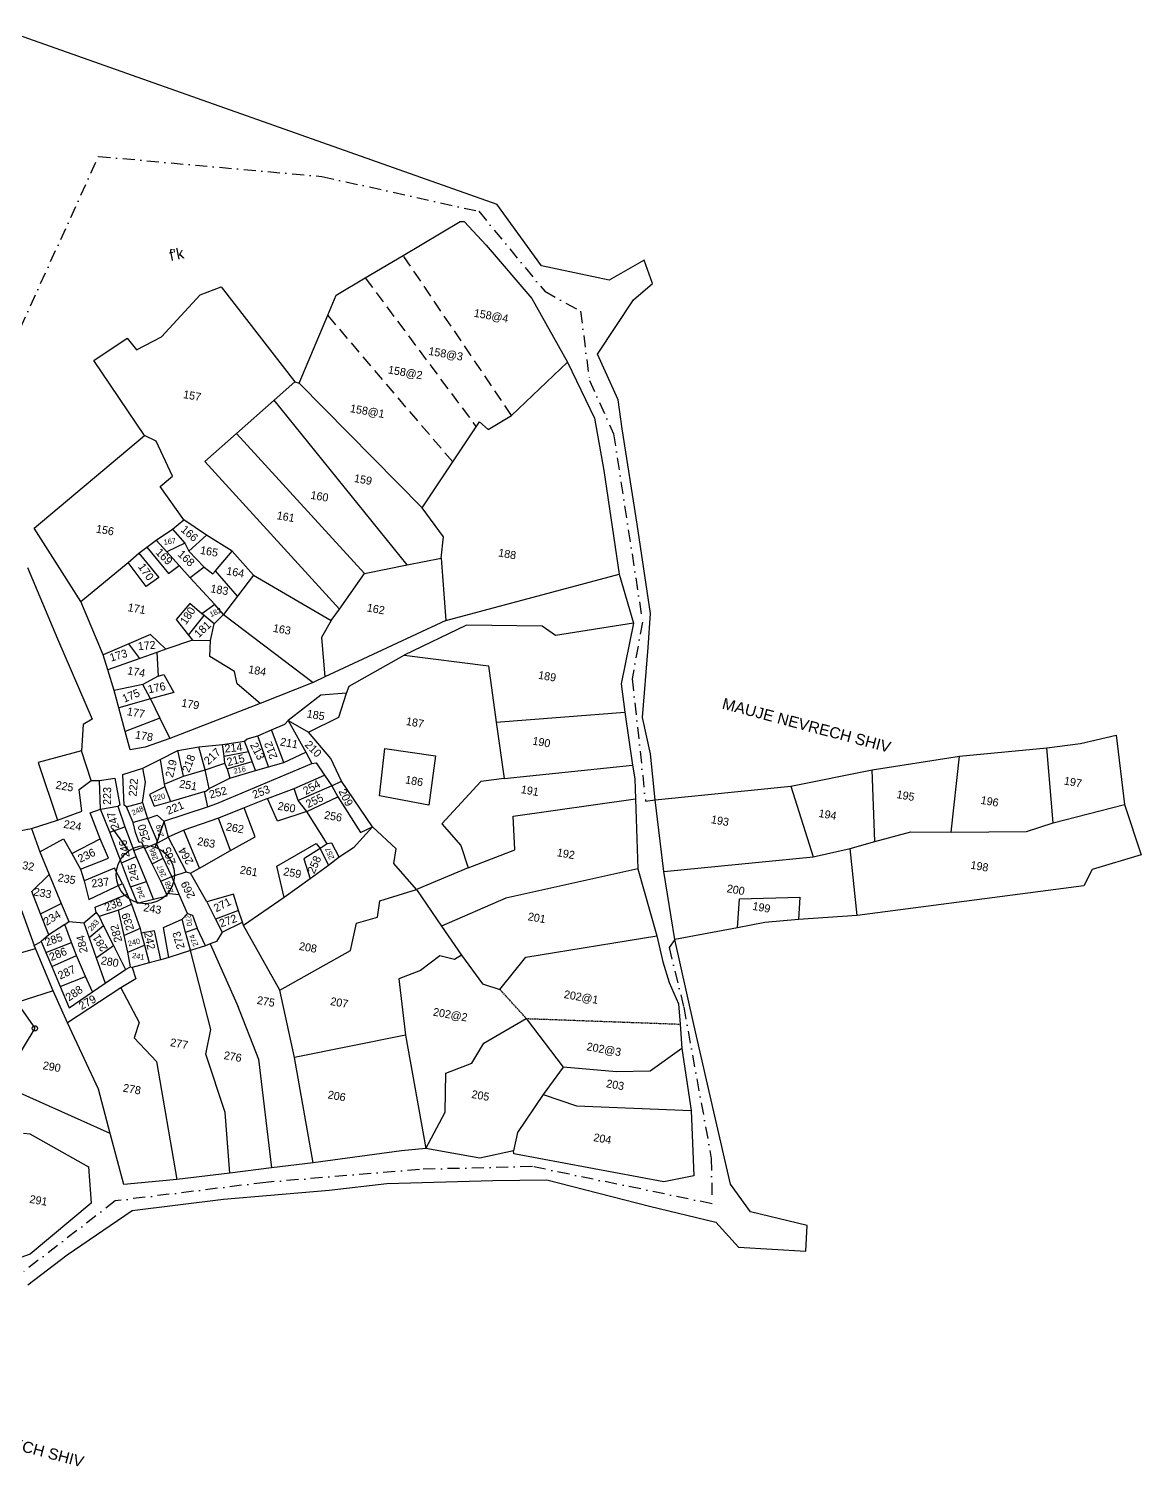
# Model space of a CAD drawing. Header units: metres. Extents: x 317209 to 318101, y 1892355 to 1893083.
# Drawn here: x 317638 to 318101, y 1892484 to 1893083 of the extents above; entities that cross this region are included whole.
import ezdxf

# ---------------------------------------------------------------- set-up
doc = ezdxf.new("R2010")
doc.units = ezdxf.units.M
doc.header["$MEASUREMENT"] = 0
doc.linetypes.add('DASHDOT', pattern=[1, 0.5, -0.25, 0, -0.25])
doc.linetypes.add('DASHED', pattern=[0.75, 0.5, -0.25])
for name, color, linetype in [('OFF', 1, 'Continuous'), ('POLY_PARCEL', 6, 'Continuous'), ('POLY_SUBPARCEL', 6, 'DASHED'), ('POLY_WATER', 4, 'Continuous'), ('TEXT_MAPOUT', 7, 'Continuous'), ('TEXT_PARCEL', 7, 'Continuous'), ('V_BOUND_LINE', 7, 'Continuous'), ('V_BOUND_STREAM_LINE', 7, 'DASHDOT')]:
    doc.layers.add(name, color=color, linetype=linetype)
doc.styles.get("Standard").update_dxf_attribs({"font": 'arial.ttf'})
doc.styles.add('TEXT_MAP', font='KRDEV050.TTF')

msp = doc.modelspace()

# ---------------------------------------------------------------- linework, layer by layer
for points in [[(317673.52, 1892749.47), (317679.96, 1892740.41)], [(317694.71, 1892752.45), (317691.02, 1892741.97)]]:
    msp.add_lwpolyline(points)
for centre, radius in [((317686.99, 1892730.51), 12.14), ((317641.02, 1892666.58), 1.1)]:
    msp.add_circle(centre, radius)
at = {"layer": 'OFF'}
for p, q in [((317626.98, 1893082.56), (317833.21, 1893009.55)), ((317711.41, 1892765.11), (317712.87, 1892758.81)), ((317697.94, 1892729.71), (317703.92, 1892731.76)), ((317961.63, 1892573.84), (317962.3, 1892584.54))]:
    msp.add_line(p, q, dxfattribs=at)
at = {"layer": 'POLY_PARCEL'}
for p, q in [((317839.34, 1892921.58), (317862.6, 1892943.78)), ((317749.2, 1892935.68), (317740.57, 1892928.04)), ((317802.08, 1892883.23), (317750.93, 1892935.01)), ((317740.57, 1892928.04), (317724.85, 1892914.13)), ((317795.94, 1892859.51), (317740.57, 1892928.04)), ((317814.83, 1892902.28), (317824.61, 1892916.9)), ((317824.61, 1892916.9), (317825.95, 1892918.91)), ((317825.95, 1892918.91), (317829.53, 1892915.76)), ((317829.53, 1892915.76), (317839.34, 1892921.58)), ((317691.5, 1892910.98), (317686.61, 1892913.33)), ((317698.25, 1892896.36), (317691.5, 1892910.98)), ((317724.85, 1892914.13), (317711.68, 1892902.46)), ((317778.14, 1892855.89), (317724.85, 1892914.13)), ((317711.68, 1892902.46), (317767.68, 1892841.06)), ((317802.08, 1892883.23), (317814.83, 1892902.28)), ((317693.16, 1892892.03), (317698.25, 1892896.36)), ((317703, 1892878.15), (317693.16, 1892892.03)), ((317810.93, 1892871.08), (317802.08, 1892883.23)), ((317698.25, 1892874.25), (317703, 1892878.15)), ((317712.44, 1892871.75), (317703, 1892878.15)), ((317687.64, 1892866.81), (317691.55, 1892869.7)), ((317691.55, 1892869.7), (317698.25, 1892874.25)), ((317695.88, 1892864.87), (317691.55, 1892869.7)), ((317698.25, 1892874.25), (317703.42, 1892868.42)), ((317705.05, 1892865.18), (317712.44, 1892871.75)), ((317723.03, 1892865.1), (317712.44, 1892871.75)), ((317810.07, 1892862.27), (317810.93, 1892871.08)), ((317679.84, 1892860.46), (317684.33, 1892864.37)), ((317684.33, 1892864.37), (317687.64, 1892866.81)), ((317684.33, 1892864.37), (317692.61, 1892854.2)), ((317687.64, 1892866.81), (317696.64, 1892855.82)), ((317703.42, 1892868.42), (317695.88, 1892864.87)), ((317701.02, 1892859.14), (317695.88, 1892864.87)), ((317703.42, 1892868.42), (317705.05, 1892865.18)), ((317705.05, 1892865.18), (317711.45, 1892858.43)), ((317716.17, 1892856.98), (317723.03, 1892865.1)), ((317723.03, 1892865.1), (317731.91, 1892855.19)), ((317660.1, 1892844.18), (317679.84, 1892860.46)), ((317687.34, 1892850.49), (317679.84, 1892860.46)), ((317696.64, 1892855.82), (317701.02, 1892859.14)), ((317705.69, 1892854.04), (317701.02, 1892859.14)), ((317711.45, 1892858.43), (317705.69, 1892854.04)), ((317711.45, 1892858.43), (317715.06, 1892855.67)), ((317715.06, 1892855.67), (317716.17, 1892856.98)), ((317725.37, 1892846.43), (317716.17, 1892856.98)), ((317778.14, 1892855.89), (317795.94, 1892859.51)), ((317795.94, 1892859.51), (317810.07, 1892862.27)), ((317810.07, 1892862.27), (317812.02, 1892836.23)), ((317692.61, 1892854.2), (317687.34, 1892850.49)), ((317715.86, 1892842.92), (317705.69, 1892854.04)), ((317731.91, 1892855.19), (317725.37, 1892846.43)), ((317731.91, 1892855.19), (317764.24, 1892836.26)), ((317767.68, 1892841.06), (317778.14, 1892855.89)), ((317725.37, 1892846.43), (317719.47, 1892838.75)), ((317705.51, 1892843.33), (317699.85, 1892836.67)), ((317710.53, 1892839.1), (317705.51, 1892843.33)), ((317715.86, 1892842.92), (317710.53, 1892839.1)), ((317711.44, 1892838.34), (317710.53, 1892839.1)), ((317719.47, 1892838.75), (317715.86, 1892842.92)), ((317764.24, 1892836.26), (317767.68, 1892841.06)), ((317699.85, 1892836.67), (317704.92, 1892830.26)), ((317704.92, 1892830.26), (317711.44, 1892838.34)), ((317715.55, 1892834.87), (317711.44, 1892838.34)), ((317714.1, 1892827.93), (317715.55, 1892834.87)), ((317715.55, 1892834.87), (317719.47, 1892838.75)), ((317719.47, 1892838.75), (317756.8, 1892810.53)), ((317764.24, 1892836.26), (317760.18, 1892829.17)), ((317689.19, 1892830.51), (317680.13, 1892826.64)), ((317695.55, 1892824.39), (317689.19, 1892830.51)), ((317706.61, 1892828.11), (317695.55, 1892824.39)), ((317704.92, 1892830.26), (317706.61, 1892828.11)), ((317706.61, 1892828.11), (317714.1, 1892827.93)), ((317713.83, 1892821.3), (317714.1, 1892827.93)), ((317760.18, 1892829.17), (317761.65, 1892812.8)), ((317680.13, 1892826.64), (317669.42, 1892822.07)), ((317684.65, 1892820.52), (317680.13, 1892826.64)), ((317691.75, 1892822.98), (317684.65, 1892820.52)), ((317695.55, 1892824.39), (317691.75, 1892822.98)), ((317691.75, 1892822.98), (317692.34, 1892813.12)), ((317724.03, 1892815.02), (317713.83, 1892821.3)), ((317794.65, 1892821.87), (317829.66, 1892817.38)), ((317684.65, 1892820.52), (317671.35, 1892815.7)), ((317829.66, 1892817.38), (317832.93, 1892794)), ((317685.96, 1892809.7), (317673.97, 1892807.1)), ((317692.34, 1892813.12), (317685.96, 1892809.7)), ((317689.09, 1892803.76), (317685.96, 1892809.7)), ((317692.34, 1892813.12), (317694.73, 1892813.76)), ((317694.73, 1892813.76), (317698.89, 1892806.35)), ((317725.11, 1892809.97), (317724.03, 1892815.02)), ((317734.74, 1892801.77), (317725.11, 1892809.97)), ((317689.09, 1892803.76), (317675.91, 1892800)), ((317698.89, 1892806.35), (317689.09, 1892803.76)), ((317689.09, 1892803.76), (317693.06, 1892795.68)), ((317767.39, 1892796.03), (317770.68, 1892806.03)), ((317832.93, 1892794), (317886.46, 1892798.09)), ((317693.06, 1892795.68), (317678.62, 1892790.11)), ((317693.06, 1892795.68), (317697.23, 1892787.2)), ((317746.36, 1892794.63), (317754.89, 1892789.8)), ((317746.36, 1892794.63), (317753.71, 1892781.45)), ((317754.89, 1892789.8), (317767.39, 1892796.03)), ((317832.93, 1892794), (317836.2, 1892770.58)), ((317729.88, 1892781.75), (317728.27, 1892786.02)), ((317738.21, 1892775.42), (317733.71, 1892788.31)), ((317744.53, 1892777.26), (317739.52, 1892790.85)), ((317764.15, 1892778.87), (317754.89, 1892789.8)), ((317660.49, 1892782.03), (317642.46, 1892777.23)), ((317702.8, 1892771.45), (317700.46, 1892782.19)), ((317711.87, 1892774.17), (317709.18, 1892783.79)), ((317719.79, 1892779.83), (317719.1, 1892784.76)), ((317719.79, 1892779.83), (317729.88, 1892781.75)), ((317720.1, 1892776.97), (317719.79, 1892779.83)), ((317731.43, 1892777.63), (317729.88, 1892781.75)), ((317744.53, 1892777.26), (317753.71, 1892781.45)), ((317753.71, 1892781.45), (317756.29, 1892776.81)), ((317784.36, 1892763.37), (317786.57, 1892783.04)), ((317786.57, 1892783.04), (317807.71, 1892779.97)), ((317807.71, 1892779.97), (317804.93, 1892759.48)), ((318022.18, 1892748.18), (318025.56, 1892779.8)), ((318064.54, 1892752.12), (318061.95, 1892783.37)), ((317642.46, 1892777.23), (317650.4, 1892753.23)), ((317687.11, 1892768.99), (317685.99, 1892774.84)), ((317693.11, 1892778.41), (317694.76, 1892768.21)), ((317702.8, 1892771.45), (317711.87, 1892774.17)), ((317711.87, 1892774.17), (317720.1, 1892776.97)), ((317713.59, 1892766.35), (317711.87, 1892774.17)), ((317716.77, 1892760.1), (317756.29, 1892776.81)), ((317721, 1892774.51), (317720.1, 1892776.97)), ((317721, 1892774.51), (317731.43, 1892777.63)), ((317721, 1892774.51), (317722.06, 1892770.75)), ((317722.06, 1892770.75), (317732.84, 1892773.87)), ((317732.84, 1892773.87), (317731.43, 1892777.63)), ((317732.84, 1892773.87), (317738.21, 1892775.42)), ((317738.21, 1892775.42), (317744.53, 1892777.26)), ((317756.29, 1892776.81), (317758.05, 1892777.1)), ((317758.05, 1892777.1), (317761.54, 1892771.87)), ((317768.5, 1892769.37), (317764.15, 1892778.87)), ((317836.2, 1892770.58), (317889.59, 1892776.09)), ((317990.32, 1892744.27), (317989.21, 1892774.12)), ((317659.51, 1892765.96), (317664.46, 1892769.72)), ((317668.33, 1892757.79), (317667.94, 1892769.73)), ((317685.85, 1892760.57), (317687.11, 1892768.99)), ((317694.76, 1892768.21), (317702.8, 1892771.45)), ((317694.76, 1892768.21), (317695.05, 1892767.1)), ((317713.59, 1892766.35), (317722.06, 1892770.75)), ((317748.9, 1892766.37), (317761.54, 1892771.87)), ((317764.5, 1892767.44), (317750.59, 1892761.45)), ((317761.54, 1892771.87), (317764.5, 1892767.44)), ((317764.5, 1892767.44), (317768.5, 1892769.37)), ((317764.5, 1892767.44), (317767.1, 1892762.85)), ((317781.5, 1892750.4), (317768.5, 1892769.37)), ((317826.45, 1892769.31), (317810.36, 1892751.67)), ((317836.2, 1892770.58), (317826.45, 1892769.31)), ((317955.5, 1892767.42), (317964.72, 1892737.92)), ((317660.51, 1892756.91), (317659.51, 1892765.96)), ((317695.05, 1892767.1), (317688.72, 1892763.93)), ((317688.72, 1892763.93), (317690.59, 1892759.05)), ((317695.05, 1892767.1), (317697.46, 1892761.02)), ((317697.46, 1892761.02), (317711.41, 1892765.11)), ((317711.41, 1892765.11), (317712.12, 1892765.32)), ((317712.12, 1892765.32), (317713.59, 1892766.35)), ((317737.75, 1892762.2), (317728.12, 1892758.37)), ((317737.75, 1892762.2), (317748.9, 1892766.37)), ((317741.94, 1892752.83), (317737.75, 1892762.2)), ((317750.59, 1892761.45), (317748.9, 1892766.37)), ((317754.15, 1892756.81), (317750.59, 1892761.45)), ((317754.15, 1892756.81), (317767.1, 1892762.85)), ((317767.1, 1892762.85), (317776.41, 1892748.06)), ((317804.93, 1892759.48), (317784.36, 1892763.37)), ((317840.03, 1892754.82), (317890.86, 1892762.05)), ((317650.4, 1892753.23), (317660.51, 1892756.91)), ((317664.01, 1892756.32), (317668.33, 1892757.79)), ((317668.14, 1892745.43), (317664.01, 1892756.32)), ((317668.33, 1892757.79), (317675.59, 1892759.04)), ((317672.19, 1892748.22), (317668.33, 1892757.79)), ((317679.17, 1892758.78), (317685.85, 1892760.57)), ((317685.85, 1892760.57), (317687.9, 1892753.92)), ((317687.9, 1892753.92), (317691.96, 1892755.28)), ((317690.59, 1892759.05), (317697.46, 1892761.02)), ((317691.96, 1892755.28), (317694.67, 1892752.78)), ((317694.67, 1892752.78), (317712.87, 1892758.81)), ((317712.87, 1892758.81), (317716.77, 1892760.1)), ((317728.12, 1892758.37), (317717.42, 1892754)), ((317732.63, 1892746.32), (317728.12, 1892758.37)), ((317754.15, 1892756.81), (317741.94, 1892752.83)), ((317762.55, 1892743.34), (317754.15, 1892756.81)), ((318064.54, 1892752.12), (318094.27, 1892759.69)), ((317624.14, 1892746.89), (317639.66, 1892749.7)), ((317639.66, 1892749.7), (317650.4, 1892753.23)), ((317639.66, 1892749.7), (317643.1, 1892739.98)), ((317672.19, 1892748.22), (317678.5, 1892750.48)), ((317687.9, 1892753.92), (317681.88, 1892752.27)), ((317687.9, 1892753.92), (317692.21, 1892743.83)), ((317694.67, 1892752.78), (317696.48, 1892746.09)), ((317717.42, 1892754), (317703.02, 1892749.01)), ((317722.37, 1892740.54), (317717.42, 1892754)), ((317781.5, 1892750.4), (317773.59, 1892741.75)), ((317776.41, 1892748.06), (317781.5, 1892750.4)), ((317791.29, 1892741.31), (317781.5, 1892750.4)), ((317810.36, 1892751.67), (317818.16, 1892742.66)), ((317840.69, 1892740.9), (317840.03, 1892754.82)), ((318053.51, 1892748.52), (318064.54, 1892752.12)), ((317624.14, 1892746.89), (317640.78, 1892701.05)), ((317643.1, 1892739.98), (317652.99, 1892745.4)), ((317652.99, 1892745.4), (317656.45, 1892739.29)), ((317656.45, 1892739.29), (317668.14, 1892745.43)), ((317671.65, 1892737.45), (317668.14, 1892745.43)), ((317677.02, 1892735.48), (317672.19, 1892748.22)), ((317691.66, 1892743.55), (317686.72, 1892741.35)), ((317691.66, 1892743.55), (317692.21, 1892743.83)), ((317694.43, 1892737.45), (317691.66, 1892743.55)), ((317692.21, 1892743.83), (317696.48, 1892746.09)), ((317703.02, 1892749.01), (317696.48, 1892746.09)), ((317696.48, 1892746.09), (317703.92, 1892731.76)), ((317709.53, 1892733.3), (317703.02, 1892749.01)), ((317722.37, 1892740.54), (317732.63, 1892746.32)), ((317741.61, 1892734.12), (317758, 1892743.44)), ((317758, 1892743.44), (317759.74, 1892741.37)), ((317762.55, 1892743.34), (317759.74, 1892741.37)), ((317764.49, 1892743.66), (317762.55, 1892743.34)), ((317767.54, 1892737.83), (317764.49, 1892743.66)), ((317980.17, 1892741.43), (317990.32, 1892744.27)), ((317990.32, 1892744.27), (318005.41, 1892748.29)), ((318005.41, 1892748.29), (318022.18, 1892748.18)), ((318022.18, 1892748.18), (318053.51, 1892748.52)), ((317643.1, 1892739.98), (317646.98, 1892730.66)), ((317656.45, 1892739.29), (317660.05, 1892732.87)), ((317660.05, 1892732.87), (317671.65, 1892737.45)), ((317677.02, 1892735.48), (317683.16, 1892738.11)), ((317683.16, 1892738.11), (317682.18, 1892740.52)), ((317687.42, 1892727.71), (317683.16, 1892738.11)), ((317686.72, 1892741.35), (317686.37, 1892742.13)), ((317689.83, 1892735.09), (317686.72, 1892741.35)), ((317689.83, 1892735.09), (317694.43, 1892737.45)), ((317697.94, 1892729.71), (317694.43, 1892737.45)), ((317709.53, 1892733.3), (317722.37, 1892740.54)), ((317759.74, 1892741.37), (317752.85, 1892737.13)), ((317759.74, 1892741.37), (317763.22, 1892734.33)), ((317767.54, 1892737.83), (317763.22, 1892734.33)), ((317773.59, 1892741.75), (317767.54, 1892737.83)), ((317790.3, 1892735.14), (317791.29, 1892741.31)), ((317818.16, 1892742.66), (317821.3, 1892733.35)), ((317821.3, 1892733.35), (317840.69, 1892740.9)), ((317902.57, 1892731.89), (317964.72, 1892737.92)), ((317964.72, 1892737.92), (317980.17, 1892741.43)), ((317983, 1892713.53), (317980.17, 1892741.43)), ((317660.05, 1892732.87), (317661.52, 1892727.92)), ((317674.14, 1892733.25), (317661.52, 1892727.92)), ((317677.53, 1892726.87), (317674.14, 1892733.25)), ((317680.8, 1892725.51), (317677.02, 1892735.48)), ((317693.47, 1892727.78), (317689.83, 1892735.09)), ((317703.92, 1892731.76), (317705.7, 1892731.14)), ((317705.7, 1892731.14), (317709.53, 1892733.3)), ((317744.7, 1892721.01), (317741.61, 1892734.12)), ((317752.85, 1892737.13), (317755.57, 1892728.83)), ((317763.22, 1892734.33), (317755.57, 1892728.83)), ((317799.7, 1892724.41), (317790.3, 1892735.14)), ((317821.3, 1892733.35), (317799.7, 1892724.41)), ((317891.86, 1892733.02), (317836.87, 1892720.81)), ((317639.81, 1892723.46), (317646.98, 1892730.66)), ((317646.98, 1892730.66), (317652.03, 1892718.55)), ((317661.52, 1892727.92), (317663.44, 1892720.2)), ((317663.44, 1892720.2), (317677.53, 1892726.87)), ((317677.53, 1892726.87), (317679.43, 1892722.35)), ((317680.8, 1892725.51), (317687.42, 1892727.71)), ((317680.8, 1892725.51), (317683.6, 1892718.64)), ((317690.43, 1892720.39), (317687.42, 1892727.71)), ((317693.47, 1892727.78), (317697.94, 1892729.71)), ((317695.62, 1892722.8), (317693.47, 1892727.78)), ((317701.11, 1892722.25), (317697.94, 1892729.71)), ((317712.52, 1892719.29), (317705.7, 1892731.14)), ((317755.57, 1892728.83), (317744.7, 1892721.01)), ((317643.4, 1892714.2), (317639.81, 1892723.46)), ((317666.18, 1892716.96), (317679.43, 1892722.35)), ((317679.43, 1892722.35), (317681.26, 1892718.21)), ((317683.6, 1892718.64), (317690.43, 1892720.39)), ((317690.43, 1892720.39), (317696.09, 1892721.71)), ((317695.62, 1892722.8), (317701.11, 1892722.25)), ((317696.09, 1892721.71), (317695.62, 1892722.8)), ((317704.47, 1892714.33), (317701.11, 1892722.25)), ((317723.61, 1892722.48), (317712.52, 1892719.29)), ((317725.78, 1892715.66), (317723.61, 1892722.48)), ((317744.7, 1892721.01), (317727.78, 1892709.35)), ((317783.52, 1892712.9), (317784.44, 1892719.66)), ((317784.44, 1892719.66), (317799.7, 1892724.41)), ((317799.7, 1892724.41), (317810.21, 1892709.1)), ((317836.87, 1892720.81), (317810.21, 1892709.1)), ((317933.32, 1892708.41), (317934.12, 1892720.49)), ((317934.12, 1892720.49), (317959.26, 1892721.22)), ((317959.26, 1892721.22), (317958.68, 1892711.86)), ((317643.4, 1892714.2), (317652.03, 1892718.55)), ((317646.79, 1892705.44), (317643.4, 1892714.2)), ((317652.03, 1892718.55), (317655.17, 1892711.01)), ((317661.45, 1892710.47), (317666.59, 1892714.73)), ((317666.59, 1892714.73), (317666.18, 1892716.96)), ((317666.59, 1892714.73), (317667.72, 1892713.11)), ((317675.82, 1892715.77), (317667.72, 1892713.11)), ((317675.82, 1892715.77), (317681.26, 1892718.21)), ((317678.18, 1892705.23), (317675.82, 1892715.77)), ((317681.26, 1892718.21), (317684.76, 1892708.1)), ((317702.26, 1892711.98), (317704.47, 1892714.33)), ((317704.47, 1892714.33), (317706.63, 1892713.72)), ((317706.63, 1892713.72), (317708.57, 1892708.31)), ((317712.52, 1892719.29), (317716.15, 1892712.02)), ((317725.78, 1892715.66), (317716.15, 1892712.02)), ((317727.35, 1892710.71), (317725.78, 1892715.66)), ((317653.53, 1892709.77), (317646.79, 1892705.44)), ((317653.53, 1892709.77), (317655.17, 1892711.01)), ((317656.3, 1892702.29), (317653.53, 1892709.77)), ((317655.17, 1892711.01), (317661.45, 1892710.47)), ((317661.45, 1892710.47), (317663.65, 1892704.23)), ((317669.61, 1892709.3), (317663.65, 1892704.23)), ((317667.72, 1892713.11), (317669.61, 1892709.3)), ((317669.61, 1892709.3), (317673.69, 1892701.1)), ((317684.76, 1892708.1), (317678.18, 1892705.23)), ((317684.76, 1892708.1), (317685.26, 1892706.22)), ((317694.51, 1892708.53), (317702.26, 1892711.98)), ((317696.7, 1892696.08), (317694.51, 1892708.53)), ((317703.69, 1892706.65), (317702.26, 1892711.98)), ((317703.69, 1892706.65), (317708.57, 1892708.31)), ((317712.06, 1892700.91), (317708.57, 1892708.31)), ((317716.15, 1892712.02), (317718.93, 1892706.65)), ((317718.93, 1892706.65), (317727.35, 1892710.71)), ((317727.78, 1892709.35), (317727.35, 1892710.71)), ((317742.92, 1892682.51), (317727.78, 1892709.35)), ((317772.26, 1892698.92), (317774.83, 1892710.28)), ((317774.83, 1892710.28), (317783.52, 1892712.9)), ((317810.21, 1892709.1), (317818.51, 1892697.01)), ((317640.78, 1892701.05), (317643.68, 1892702.7)), ((317646.79, 1892705.44), (317643.68, 1892702.7)), ((317643.68, 1892702.7), (317645.63, 1892698.1)), ((317645.63, 1892698.1), (317656.3, 1892702.29)), ((317658.3, 1892696.87), (317656.3, 1892702.29)), ((317663.65, 1892704.23), (317666.58, 1892695.95)), ((317679.73, 1892698.3), (317678.18, 1892705.23)), ((317690.79, 1892707.09), (317685.26, 1892706.22)), ((317685.26, 1892706.22), (317686.6, 1892701.2)), ((317693.45, 1892695.14), (317690.79, 1892707.09)), ((317705.72, 1892699.07), (317703.69, 1892706.65)), ((317713.95, 1892701.69), (317712.06, 1892700.91)), ((317716.54, 1892702.76), (317713.95, 1892701.69)), ((317713.95, 1892701.69), (317725.04, 1892676.74)), ((317718.93, 1892706.65), (317716.54, 1892702.76)), ((317845.27, 1892696.24), (317899.69, 1892705.01)), ((317629.3, 1892696.27), (317641.31, 1892699.77)), ((317641.31, 1892699.77), (317640.78, 1892701.05)), ((317648.65, 1892682.21), (317641.31, 1892699.77)), ((317645.63, 1892698.1), (317648.06, 1892692.34)), ((317648.06, 1892692.34), (317658.3, 1892696.87)), ((317662.11, 1892688.18), (317658.3, 1892696.87)), ((317666.58, 1892695.95), (317673.69, 1892701.1)), ((317666.58, 1892695.95), (317670.32, 1892685.35)), ((317673.69, 1892701.1), (317678.7, 1892691.03)), ((317679.73, 1892698.3), (317686.6, 1892701.2)), ((317680.81, 1892692.12), (317679.73, 1892698.3)), ((317686.6, 1892701.2), (317688.56, 1892693.83)), ((317696.7, 1892696.08), (317693.45, 1892695.14)), ((317705.75, 1892698.92), (317696.7, 1892696.08)), ((317705.75, 1892698.92), (317705.72, 1892699.07)), ((317712.06, 1892700.91), (317705.75, 1892698.92)), ((317714.23, 1892666.08), (317705.75, 1892698.92)), ((317742.92, 1892682.51), (317772.26, 1892698.92)), ((317809.47, 1892696.68), (317801.46, 1892690.62)), ((317815.5, 1892695.25), (317809.47, 1892696.68)), ((317818.51, 1892697.01), (317815.5, 1892695.25)), ((317818.51, 1892697.01), (317827.2, 1892685.04)), ((317834.47, 1892682.73), (317845.27, 1892696.24)), ((317648.06, 1892692.34), (317651.58, 1892684.01)), ((317670.32, 1892685.35), (317678.7, 1892691.03)), ((317678.7, 1892691.03), (317680.81, 1892692.12)), ((317680.81, 1892692.12), (317681.56, 1892691.95)), ((317688.56, 1892693.83), (317681.56, 1892691.95)), ((317681.56, 1892691.95), (317683.05, 1892687.2)), ((317693.45, 1892695.14), (317688.56, 1892693.83)), ((317801.46, 1892690.62), (317792.44, 1892687.14)), ((317651.58, 1892684.01), (317662.11, 1892688.18)), ((317651.58, 1892684.01), (317655.31, 1892675.17)), ((317664.94, 1892681.7), (317662.11, 1892688.18)), ((317664.94, 1892681.7), (317670.32, 1892685.35)), ((317683.05, 1892687.2), (317676.74, 1892683.37)), ((317792.44, 1892687.14), (317795.15, 1892663.67)), ((317827.2, 1892685.04), (317834.47, 1892682.73)), ((317648.65, 1892682.21), (317633.5, 1892677.33)), ((317654.64, 1892668.81), (317648.65, 1892682.21)), ((317676.74, 1892683.37), (317654.64, 1892668.81)), ((317655.31, 1892675.17), (317664.94, 1892681.7)), ((317676.74, 1892683.37), (317684.35, 1892669.06)), ((317749.05, 1892654.46), (317742.92, 1892682.51)), ((317633.5, 1892677.33), (317641.02, 1892666.58)), ((317725.04, 1892676.74), (317734.04, 1892653.71)), ((317641.02, 1892666.58), (317626.87, 1892643.25)), ((317667.51, 1892641.3), (317654.64, 1892668.81)), ((317684.35, 1892669.06), (317682.38, 1892662.67)), ((317712.14, 1892655.83), (317714.23, 1892666.08)), ((317827.81, 1892660.38), (317845.43, 1892670.65)), ((317845.43, 1892670.65), (317860.74, 1892650.43)), ((317682.38, 1892662.67), (317691.64, 1892652.81)), ((317795.15, 1892663.67), (317749.05, 1892654.46)), ((317795.15, 1892663.67), (317803.7, 1892616.52)), ((317822.75, 1892652.14), (317827.81, 1892660.38)), ((317720.14, 1892631.61), (317712.14, 1892655.83)), ((317734.04, 1892653.71), (317739.44, 1892608.51)), ((317756.84, 1892610.66), (317749.05, 1892654.46)), ((317910.17, 1892658.25), (317896.91, 1892648.7)), ((317691.64, 1892652.81), (317700.12, 1892603.67)), ((317811.74, 1892631.74), (317811.92, 1892647.87)), ((317811.92, 1892647.87), (317822.75, 1892652.14)), ((317860.74, 1892650.43), (317852.5, 1892639.02)), ((317882.92, 1892648.5), (317860.74, 1892650.43)), ((317896.91, 1892648.7), (317882.92, 1892648.5)), ((317672.4, 1892622.79), (317667.51, 1892641.3)), ((317852.5, 1892639.02), (317841.75, 1892623.2)), ((317852.5, 1892639.02), (317866.28, 1892634.37)), ((317722.06, 1892606.37), (317720.14, 1892631.61)), ((317803.7, 1892616.52), (317811.74, 1892631.74)), ((317866.28, 1892634.37), (317914.06, 1892632.44)), ((317841.75, 1892623.2), (317840.09, 1892615.59))]:
    msp.add_line(p, q, dxfattribs=at)
at = {"layer": 'POLY_SUBPARCEL', "ltscale": 10}
for p, q in [((317839.34, 1892921.58), (317794.23, 1892988.24)), ((317778.44, 1892978.87), (317824.61, 1892916.9)), ((317814.83, 1892902.28), (317762.85, 1892963.38))]:
    msp.add_line(p, q, dxfattribs=at)
at = {"layer": 'POLY_SUBPARCEL'}
for q in [(317834.47, 1892682.73), (317909.39, 1892668.33)]:
    msp.add_line((317845.43, 1892670.65), q, dxfattribs=at)
at = {"layer": 'POLY_WATER'}
for p, q in [((317851.73, 1892983.87), (317833.21, 1893009.55)), ((317794.23, 1892988.24), (317817.91, 1893002.3)), ((317817.91, 1893002.3), (317819.61, 1893002.33)), ((317819.61, 1893002.33), (317828.72, 1892992.51)), ((317828.72, 1892992.51), (317847.74, 1892970.34)), ((317778.44, 1892978.87), (317794.23, 1892988.24)), ((317879.83, 1892977.98), (317851.73, 1892983.87)), ((317894.5, 1892986.29), (317879.83, 1892977.98)), ((317897.93, 1892976.51), (317894.5, 1892986.29)), ((317766.34, 1892971.69), (317778.44, 1892978.87)), ((317693.68, 1892954.36), (317709.76, 1892971.77)), ((317709.76, 1892971.77), (317718.57, 1892975.11)), ((317718.57, 1892975.11), (317749.2, 1892935.68)), ((317762.85, 1892963.38), (317766.34, 1892971.69)), ((317890.01, 1892969.74), (317897.93, 1892976.51)), ((317847.74, 1892970.34), (317862.6, 1892943.78)), ((317875.04, 1892947.11), (317890.01, 1892969.74)), ((317750.93, 1892935.01), (317762.85, 1892963.38)), ((317665.61, 1892944.5), (317679.43, 1892953.83)), ((317679.43, 1892953.83), (317683.36, 1892949)), ((317683.36, 1892949), (317693.68, 1892954.36)), ((317883.69, 1892928.1), (317875.04, 1892947.11)), ((317686.61, 1892913.33), (317665.61, 1892944.5)), ((317862.6, 1892943.78), (317873.85, 1892920.55)), ((317749.2, 1892935.68), (317750.93, 1892935.01)), ((317885.32, 1892916.13), (317883.69, 1892928.1)), ((317873.85, 1892920.55), (317877.7, 1892898.75)), ((317640.69, 1892874.71), (317686.61, 1892913.33)), ((317891.48, 1892876.38), (317885.32, 1892916.13)), ((317877.7, 1892898.75), (317884.11, 1892855.64)), ((317897.04, 1892839.16), (317891.48, 1892876.38)), ((317660.1, 1892844.18), (317640.69, 1892874.71)), ((317637.93, 1892858.33), (317650.41, 1892828.64)), ((317812.02, 1892836.23), (317884.11, 1892855.64)), ((317884.11, 1892855.64), (317889.95, 1892835.12)), ((317669.42, 1892822.07), (317660.1, 1892844.18)), ((317896.1, 1892825.09), (317897.04, 1892839.16)), ((317812.02, 1892836.23), (317777.48, 1892820.23)), ((317820.56, 1892834.31), (317794.65, 1892821.87)), ((317852.05, 1892833.88), (317820.56, 1892834.31)), ((317857.63, 1892830.07), (317852.05, 1892833.88)), ((317889.95, 1892835.12), (317857.63, 1892830.07)), ((317889.95, 1892835.12), (317884.86, 1892809.96)), ((317650.41, 1892828.64), (317664.89, 1892795.21)), ((317671.35, 1892815.7), (317669.42, 1892822.07)), ((317771.7, 1892808.97), (317794.65, 1892821.87)), ((317893.77, 1892795.93), (317896.1, 1892825.09)), ((317673.97, 1892807.1), (317671.35, 1892815.7)), ((317777.48, 1892820.23), (317761.65, 1892812.8)), ((317756.8, 1892810.53), (317734.74, 1892801.77)), ((317761.65, 1892812.8), (317756.8, 1892810.53)), ((317884.86, 1892809.96), (317886.46, 1892798.09)), ((317675.91, 1892800), (317673.97, 1892807.1)), ((317759.94, 1892805.21), (317746.36, 1892794.63)), ((317770.68, 1892806.03), (317759.94, 1892805.21)), ((317770.68, 1892806.03), (317771.7, 1892808.97)), ((317678.62, 1892790.11), (317675.91, 1892800)), ((317734.74, 1892801.77), (317697.23, 1892787.2)), ((317886.46, 1892798.09), (317889.59, 1892776.09)), ((317661.11, 1892793.06), (317660.49, 1892782.03)), ((317664.89, 1892795.21), (317661.11, 1892793.06)), ((317739.52, 1892790.85), (317744.93, 1892793.22)), ((317744.93, 1892793.22), (317746.36, 1892794.63)), ((317897.08, 1892780.87), (317893.77, 1892795.93)), ((317680.63, 1892782.49), (317678.62, 1892790.11)), ((317697.23, 1892787.2), (317686.93, 1892783.56)), ((317719.1, 1892784.76), (317728.27, 1892786.02)), ((317728.27, 1892786.02), (317729.33, 1892787)), ((317729.33, 1892787), (317733.71, 1892788.31)), ((317733.71, 1892788.31), (317739.52, 1892790.85)), ((317664.46, 1892769.72), (317660.49, 1892782.03)), ((317686.93, 1892783.56), (317680.63, 1892782.49)), ((317693.11, 1892778.41), (317700.46, 1892782.19)), ((317700.46, 1892782.19), (317709.18, 1892783.79)), ((317709.18, 1892783.79), (317719.1, 1892784.76)), ((317899.08, 1892761.71), (317897.08, 1892780.87)), ((317677.66, 1892772.27), (317685.99, 1892774.84)), ((317685.99, 1892774.84), (317693.11, 1892778.41)), ((317889.59, 1892776.09), (317890.52, 1892770.37)), ((317664.46, 1892769.72), (317667.94, 1892769.73)), ((317667.94, 1892769.73), (317674.26, 1892770.74)), ((317674.26, 1892770.74), (317676.41, 1892759.45)), ((317678.16, 1892759.39), (317677.66, 1892772.27)), ((317890.52, 1892770.37), (317890.86, 1892762.05)), ((317890.86, 1892762.05), (317891.86, 1892733.02)), ((317902.57, 1892731.89), (317899.08, 1892761.71)), ((317676.41, 1892759.45), (317675.59, 1892759.04)), ((317675.59, 1892759.04), (317678.5, 1892750.48)), ((317679.17, 1892758.78), (317678.16, 1892759.39)), ((317681.88, 1892752.27), (317679.17, 1892758.78)), ((317678.5, 1892750.48), (317682.18, 1892740.52)), ((317682.9, 1892748.05), (317681.88, 1892752.27)), ((317684.38, 1892743.87), (317682.9, 1892748.05)), ((317685.54, 1892744), (317684.38, 1892743.87)), ((317686.37, 1892742.13), (317685.54, 1892744)), ((317682.18, 1892740.52), (317686.37, 1892742.13)), ((317891.86, 1892733.02), (317899.69, 1892705.01)), ((317907.15, 1892703.6), (317902.57, 1892731.89)), ((317899.69, 1892705.01), (317902.19, 1892694.31)), ((317915.14, 1892668.23), (317907.15, 1892703.6)), ((317902.19, 1892694.31), (317904.86, 1892685.63)), ((317904.86, 1892685.63), (317908.74, 1892676.74)), ((317908.74, 1892676.74), (317909.39, 1892668.33)), ((317909.39, 1892668.33), (317910.17, 1892658.25)), ((317923.48, 1892631.8), (317915.14, 1892668.23)), ((317910.17, 1892658.25), (317914.06, 1892632.44)), ((317672.4, 1892622.79), (317626.87, 1892643.25)), ((317914.06, 1892632.44), (317915.08, 1892605.26)), ((317930.3, 1892601.66), (317923.48, 1892631.8)), ((317636.35, 1892623.02), (317638.98, 1892622.69)), ((317638.98, 1892622.69), (317663.4, 1892609)), ((317677.98, 1892601.56), (317672.4, 1892622.79)), ((317793.54, 1892615.58), (317756.84, 1892610.66)), ((317803.7, 1892616.52), (317793.54, 1892615.58)), ((317826.14, 1892612.54), (317803.7, 1892616.52)), ((317840.09, 1892615.59), (317826.14, 1892612.54)), ((317840.25, 1892614.31), (317840.09, 1892615.59)), ((317902.66, 1892602.76), (317840.25, 1892614.31)), ((317663.4, 1892609), (317664.4, 1892593.77)), ((317722.06, 1892606.37), (317700.12, 1892603.67)), ((317739.44, 1892608.51), (317722.06, 1892606.37)), ((317756.84, 1892610.66), (317739.44, 1892608.51)), ((317700.12, 1892603.67), (317677.98, 1892601.56)), ((317763.44, 1892599.26), (317787.36, 1892602)), ((317787.36, 1892602), (317831.52, 1892603.31)), ((317831.52, 1892603.31), (317853.98, 1892603.49)), ((317853.98, 1892603.49), (317896.62, 1892592.56)), ((317915.08, 1892605.26), (317902.66, 1892602.76)), ((317938.63, 1892590.19), (317930.3, 1892601.66)), ((317664.4, 1892593.77), (317639.12, 1892572.53)), ((317681.55, 1892590.75), (317719.47, 1892595.45)), ((317719.47, 1892595.45), (317763.44, 1892599.26)), ((317654.44, 1892572.28), (317681.55, 1892590.75)), ((317896.62, 1892592.56), (317924.21, 1892585.85)), ((317962.3, 1892584.54), (317938.63, 1892590.19)), ((317924.21, 1892585.85), (317933.75, 1892575.53)), ((317639.12, 1892572.53), (317616.56, 1892564.63)), ((317638.17, 1892559.83), (317654.44, 1892572.28)), ((317933.75, 1892575.53), (317961.63, 1892573.84))]:
    msp.add_line(p, q, dxfattribs=at)
at = {"layer": 'V_BOUND_LINE'}
for p, q in [((318075.92, 1892785.09), (318090.75, 1892788.62)), ((318090.75, 1892788.62), (318094.27, 1892759.69)), ((317989.21, 1892774.12), (318025.56, 1892779.8)), ((318025.56, 1892779.8), (318061.95, 1892783.37)), ((318061.95, 1892783.37), (318075.92, 1892785.09)), ((317955.5, 1892767.42), (317989.21, 1892774.12)), ((317899.08, 1892761.71), (317955.5, 1892767.42)), ((318094.27, 1892759.69), (318101.18, 1892738.74)), ((318101.18, 1892738.74), (318080.82, 1892732.71)), ((318080.82, 1892732.71), (318077.38, 1892725.91)), ((318077.38, 1892725.91), (317983, 1892713.53)), ((317983, 1892713.53), (317958.68, 1892711.86)), ((317933.32, 1892708.41), (317907.15, 1892703.6)), ((317944.69, 1892710.59), (317933.32, 1892708.41)), ((317958.68, 1892711.86), (317944.69, 1892710.59))]:
    msp.add_line(p, q, dxfattribs=at)
at = {"layer": 'V_BOUND_STREAM_LINE', "ltscale": 10}
for p, q in [((317622.43, 1892930.53), (317667.54, 1893029.43)), ((317667.54, 1893029.43), (317760.44, 1893021.08)), ((317760.44, 1893021.08), (317825.68, 1893006.6)), ((317825.68, 1893006.6), (317853.09, 1892973.3)), ((317853.09, 1892973.3), (317868, 1892964.97)), ((317868, 1892964.97), (317871.71, 1892936.21)), ((317871.71, 1892936.21), (317881.74, 1892913.92)), ((317881.74, 1892913.92), (317893.75, 1892835.59)), ((317893.75, 1892835.59), (317889.41, 1892812.05)), ((317889.41, 1892812.05), (317895.02, 1892761.07)), ((317895.02, 1892761.07), (317899.08, 1892761.71)), ((317907.15, 1892703.6), (317904.83, 1892700.19)), ((317904.83, 1892700.19), (317910.92, 1892675.32)), ((317910.92, 1892675.32), (317922.38, 1892612.43)), ((317922.38, 1892612.43), (317922.67, 1892593.59)), ((317800.98, 1892607.9), (317737.05, 1892602.49)), ((317847.94, 1892609.06), (317800.98, 1892607.9)), ((317922.67, 1892593.59), (317847.94, 1892609.06)), ((317737.05, 1892602.49), (317674.44, 1892594.79)), ((317674.44, 1892594.79), (317634.66, 1892564.07))]:
    msp.add_line(p, q, dxfattribs=at)

# ---------------------------------------------------------------- texts
at = {"layer": 'TEXT_MAPOUT', "style": 'TEXT_MAP'}
msp.add_text("f'k", height=4.627, rotation=11.00459, dxfattribs=at).set_placement((317697.46, 1892985.9))
at = {"layer": 'TEXT_MAPOUT'}
for p in [(317926.52, 1892799.69), (317590.88, 1892502.31)]:
    msp.add_text('MAUJE NEVRECH SHIV', height=4.6269, rotation=345.19881, dxfattribs=at).set_placement(p)
at = {"layer": 'TEXT_PARCEL', "style": 'TEXT_MAP'}
for s, height, rotation, p in [('158@4', 3.331, 349.95884, (317823.43, 1892962.75)), ('158@3', 3.331, 349.95884, (317804.54, 1892946.89)), ('158@2', 3.331, 349.95884, (317787.72, 1892939.16)), ('157', 3.331, 349.95884, (317702.53, 1892928.9)), ('158@1', 3.331, 349.95884, (317771.94, 1892923.06)), ('159', 3.331, 349.95884, (317773.6, 1892893.97)), ('160', 3.331, 349.95884, (317755.5, 1892886.99)), ('161', 3.331, 349.95884, (317741.45, 1892878.51)), ('156', 3.331, 349.95884, (317666.28, 1892872.94)), ('166', 3.331, 319.63463, (317701.46, 1892873.64)), ('167', 2.221, 8.05934, (317694.75, 1892867.78)), ('169', 3.331, 314.88358, (317691.03, 1892864.36)), ('168', 3.331, 316.80035, (317700.14, 1892863.53)), ('165', 3.331, 349.95884, (317709.57, 1892864.07)), ('188', 3.331, 349.95884, (317833.57, 1892863)), ('170', 3.331, 304.98075, (317683.77, 1892858.65)), ('164', 3.331, 349.95884, (317720.47, 1892855.43)), ('183', 3.331, 349.95884, (317713.87, 1892848.1)), ('171', 3.331, 349.95884, (317679.47, 1892840.24)), ('180', 3.331, 56.44428, (317703.92, 1892834.3)), ('182', 2.221, 24.93031, (317714.3, 1892837.64)), ('162', 3.331, 349.95884, (317778.92, 1892840.11)), ('181', 3.331, 43.06797, (317709.2, 1892828.91)), ('163', 3.331, 349.95884, (317739.87, 1892831.62)), ('172', 3.331, 5.20287, (317683.99, 1892823.91)), ('173', 3.331, 16.50645, (317672.7, 1892819.15)), ('174', 3.331, 349.95884, (317679.29, 1892813.94)), ('184', 3.331, 349.95884, (317729.61, 1892814.47)), ('189', 3.331, 349.95884, (317850.17, 1892812.11)), ('176', 3.331, 11.31463, (317688.38, 1892805.98)), ('175', 3.331, 23.34658, (317678.23, 1892802.04)), ('179', 3.331, 349.95884, (317701.78, 1892800.52)), ('177', 3.331, 349.95884, (317679.13, 1892796.95)), ('185', 3.331, 349.95884, (317753.93, 1892796.01)), ('187', 3.331, 349.95884, (317795.19, 1892792.85)), ('178', 3.331, 349.95884, (317682.53, 1892787.28)), ('214', 3.331, 5.63401, (317720.11, 1892781.32)), ('213', 3.331, 297.54617, (317730.45, 1892784.48)), ('212', 3.331, 111.30696, (317742.04, 1892779.38)), ('211', 3.331, 349.95884, (317742.83, 1892784.32)), ('210', 3.331, 314.43954, (317753.04, 1892784.35)), ('190', 3.331, 349.95884, (317847.8, 1892784.7)), ('218', 3.331, 68.68202, (317705.19, 1892772.78)), ('217', 3.331, 43.06791, (317713.21, 1892776.03)), ('215', 3.331, 14.38634, (317721.36, 1892775.68)), ('219', 3.331, 76.59893, (317698.46, 1892770.72)), ('216', 2.221, 13.17316, (317723.94, 1892772.48)), ('225', 3.331, 349.95884, (317649.47, 1892766.35)), ('222', 3.331, 85.15723, (317683.31, 1892762.96)), ('251', 3.331, 349.95884, (317700.88, 1892766.83)), ('253', 3.331, 21.9446, (317732.29, 1892762.05)), ('254', 3.331, 29.52551, (317753.72, 1892763.58)), ('186', 3.331, 349.95884, (317794.87, 1892768.56)), ('191', 3.331, 349.95884, (317842.97, 1892764.51)), ('197', 3.331, 349.95884, (318068.85, 1892768.07)), ('223', 3.331, 89.42824, (317672.7, 1892759.55)), ('220', 2.221, 13.57208, (317690.48, 1892761.08)), ('252', 3.331, 14.71738, (317714.06, 1892762.19)), ('255', 3.331, 25.84777, (317754.72, 1892758.2)), ('209', 3.331, 296.84743, (317767.24, 1892765.23)), ('195', 3.331, 349.95884, (317999.25, 1892762.44)), ('196', 3.331, 349.95884, (318034.22, 1892760.05)), ('247', 3.331, 106.54136, (317676.23, 1892749.86)), ('248', 2.221, 24.44695, (317681.86, 1892755.13)), ('221', 3.331, 22.28654, (317696.52, 1892755.42)), ('260', 3.331, 349.95884, (317741.8, 1892757.6)), ('256', 3.331, 349.95884, (317761.16, 1892753.84)), ('194', 3.331, 349.95884, (317966.82, 1892754.58)), ('224', 3.331, 349.95884, (317652.76, 1892750.06)), ('250', 3.331, 106.54142, (317689, 1892744.75)), ('249', 2.221, 103.40346, (317694.64, 1892746.54)), ('262', 3.331, 349.95884, (317720.31, 1892748.98)), ('193', 3.331, 349.95884, (317922.06, 1892752)), ('246', 3.331, 101.77531, (317680.57, 1892737.95)), ('263', 3.331, 349.95884, (317708.39, 1892742.89)), ('236', 3.331, 25.64483, (317659.9, 1892735.45)), ('266', 2.221, 109.45347, (317692.33, 1892737.06)), ('265', 3.331, 109.61604, (317699.73, 1892735.39)), ('264', 3.331, 121.16641, (317707.16, 1892735.95)), ('258', 3.331, 66.25035, (317757.27, 1892730.63)), ('257', 2.221, 111.58585, (317765.6, 1892737.39)), ('192', 3.331, 349.95884, (317857.96, 1892738.25)), ('232', 3.331, 349.95884, (317633.13, 1892733.36)), ('245', 3.331, 101.47522, (317684.25, 1892728.08)), ('267', 2.221, 114.97141, (317695.78, 1892730.16)), ('261', 3.331, 349.95884, (317726.09, 1892731.04)), ('259', 3.331, 349.95884, (317744.18, 1892730.32)), ('198', 3.331, 349.95884, (318029.98, 1892733.06)), ('235', 3.331, 349.95884, (317650.34, 1892727.81)), ('237', 3.331, 7.04926, (317664.76, 1892725.14)), ('244', 2.221, 108.21452, (317686.78, 1892721.04)), ('268', 2.221, 109.7225, (317698.73, 1892723.25)), ('269', 3.331, 116.36406, (317707.82, 1892721.62)), ('200', 3.331, 349.95884, (317928.61, 1892723.26)), ('233', 3.331, 349.95884, (317640.28, 1892721.92)), ('238', 3.331, 20.35083, (317670.75, 1892715.25)), ('271', 3.331, 27.63192, (317716.47, 1892714.8)), ('234', 3.331, 31.36082, (317645.88, 1892709.2)), ('239', 3.331, 107.27625, (317682.38, 1892707.85)), ('243', 3.331, 349.95884, (317686, 1892715.4)), ('270', 2.221, 278.40553, (317703.56, 1892713.96)), ('272', 3.331, 19.28511, (317718.42, 1892708.56)), ('201', 3.331, 349.95884, (317845.86, 1892711.6)), ('199', 3.331, 349.95884, (317939.29, 1892715.93)), ('283', 2.221, 49.50155, (317664.6, 1892706.82)), ('282', 3.331, 104.7506, (317677.41, 1892702.9)), ('285', 3.331, 19.18902, (317645.88, 1892700.73)), ('284', 3.331, 102.59426, (317663.06, 1892698.31)), ('281', 3.331, 121.96775, (317671.57, 1892699.84)), ('240', 2.221, 14.19243, (317680.05, 1892700.71)), ('242', 3.331, 282.20082, (317686.4, 1892706.3)), ('273', 3.331, 106.54132, (317703.44, 1892700.1)), ('274', 2.221, 111.84971, (317709.12, 1892701.17)), ('208', 3.331, 349.95884, (317750.69, 1892699.27)), ('286', 3.331, 22.41025, (317647.83, 1892694.53)), ('280', 3.331, 349.95884, (317668.26, 1892693.3)), ('241', 2.221, 349.95884, (317681.35, 1892695.91)), ('287', 3.331, 25.09245, (317651.58, 1892686.82)), ('288', 3.331, 34.3339, (317655.2, 1892677.7)), ('279', 3.331, 29.36528, (317660.43, 1892674.16)), ('275', 3.331, 349.95884, (317733.2, 1892676.78)), ('207', 3.331, 349.95884, (317763.7, 1892676.32)), ('202@1', 3.331, 349.95884, (317860.86, 1892679.23)), ('202@2', 3.331, 349.95884, (317806.44, 1892671.91)), ('277', 3.331, 349.95884, (317697.11, 1892659.22)), ('202@3', 3.331, 349.95884, (317870.34, 1892657.49)), ('276', 3.331, 349.95884, (317719.4, 1892653.83)), ('290', 3.331, 349.95884, (317644.12, 1892649.63)), ('278', 3.331, 349.95884, (317677.49, 1892640.29)), ('203', 3.331, 349.95884, (317878.47, 1892642.09)), ('206', 3.331, 349.95884, (317762.66, 1892637.46)), ('205', 3.331, 349.95884, (317822.43, 1892637.65)), ('204', 3.331, 349.95884, (317873.15, 1892619.69)), ('291', 3.331, 349.95884, (317638.61, 1892594))]:
    msp.add_text(s, height=height, rotation=rotation, dxfattribs=at).set_placement(p)

doc.saveas('drawing.dxf')
